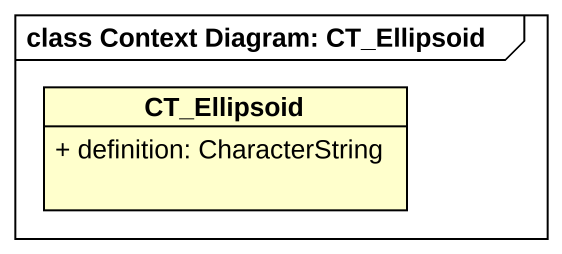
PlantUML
@startuml
mainframe class Context Diagram: CT_Ellipsoid
hide circle
hide empty members
skinparam classAttributeIconSize 0
class CT_Ellipsoid {
  + definition: CharacterString
}
@enduml
